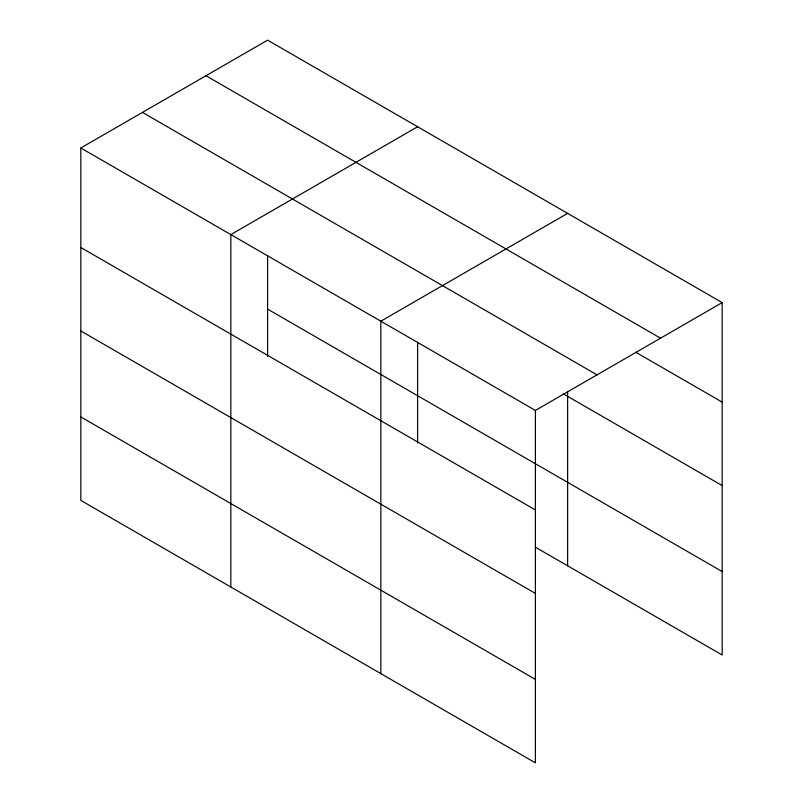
<?xml version="1.0" encoding="UTF-8"?>
<svg xmlns="http://www.w3.org/2000/svg" width="803" height="803" viewBox="0 0 803 803"><rect width="100%" height="100%" fill="white"/><g stroke="black" fill="none" stroke-linecap="round" stroke-linejoin="round"><path stroke-width="1.2" d="M535.4 593.417L535.4 410.433L80.822 147.983L80.822 500.399L535.4 762.85L535.4 593.417L80.822 330.966M535.24 547.094L722.178 655.017L722.178 302.601L267.6 40.15L80.822 147.983M417.61 126.754L230.832 234.586L230.832 587.013M567.621 213.367L380.843 321.2L380.843 673.617M535.4 410.433L722.178 302.601M205.959 75.733L660.538 338.183M635.715 352.206L722.178 402.122M142.462 112.4L597.041 374.85M563.304 393.851L722.178 485.584M267.6 309.115L722.178 571.565M80.822 247.515L535.4 509.955M80.822 416.948L535.4 679.398M567.621 391.362L567.621 565.784M417.61 342.138L417.61 443.055M267.6 255.535L267.6 356.452"/></g></svg>
